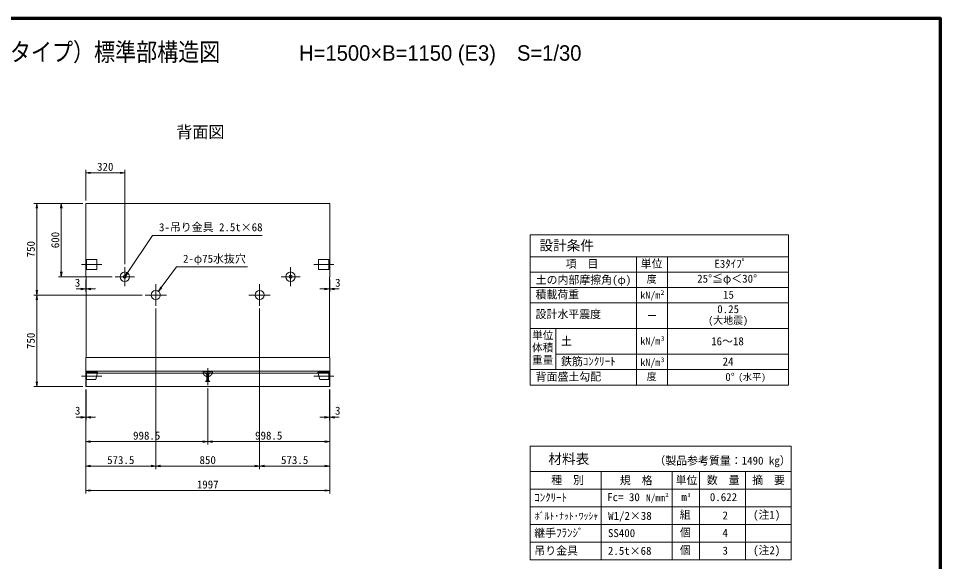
# Model space of a CAD drawing. Units: millimetres at full size, sheet at 1:30; some dimension numbers follow another scale. Extents: x 134809 to 146659, y -1498 to 6777.
# Drawn here: x 139111 to 146659, y 2332 to 6777 of the extents above; entities that cross this region are included whole.
import ezdxf
from ezdxf.enums import TextEntityAlignment as Align

# ---------------------------------------------------------------- set-up
doc = ezdxf.new("R2010")
doc.units = ezdxf.units.MM
doc.header["$LTSCALE"] = 30
doc.linetypes.add('CHAIN', pattern=[18.5, 12, -1.5, 3.5, -1.5])
doc.linetypes.add('DASHED', pattern=[7.5, 6, -1.5])
for name, color, linetype, lineweight in [('01図枠', 1, 'Continuous', 70), ('中心', 6, 'CHAIN', 9), ('外形線', 7, 'Continuous', 13), ('寸法', 2, 'Continuous', 9), ('細線', 4, 'Continuous', 9)]:
    doc.layers.add(name, color=color, linetype=linetype, lineweight=lineweight)
doc.layers.add('文字', color=7, linetype='Continuous')
doc.styles.add('ＭＳ ゴシック', font='')
doc.styles.add('ＭＳ Ｐゴシック', font='')
doc.styles.get('ＭＳ ゴシック').set_extended_font_data('MS Gothic')
doc.styles.get('ＭＳ Ｐゴシック').set_extended_font_data('MS PGothic')

# ---------------------------------------------------------------- blocks, each defined once
blk = doc.blocks.new('open_arrow')
at = {"color": 0, "linetype": 'Continuous', "lineweight": -2}
blk.add_lwpolyline([(7.5, 1.25), (0, 0), (7.5, -1.25)], dxfattribs=at)

msp = doc.modelspace()

# ---------------------------------------------------------------- linework, layer by layer
at = {"layer": '01図枠'}
msp.add_lwpolyline([(134808.55, -1383.36), (146658.55, -1383.36), (146658.55, 6776.64), (134808.55, 6776.64)], close=True, dxfattribs=at)
at = {"layer": '中心'}
for p, q in [((139792.92, 4763.2), (139627.92, 4763.2)), ((141527.92, 4763.2), (141692.92, 4763.2)), ((139981.92, 4741.7), (139981.92, 4584.7)), ((141338.92, 4741.7), (141338.92, 4584.7)), ((139903.42, 4663.2), (140060.42, 4663.2)), ((141417.42, 4663.2), (141260.42, 4663.2)), ((140235.42, 4425.7), (140235.42, 4600.7)), ((141085.42, 4425.7), (141085.42, 4600.7)), ((140147.92, 4513.2), (140322.92, 4513.2)), ((140997.92, 4513.2), (141172.92, 4513.2)), ((140660.42, 3914.08), (140660.42, 3775.08)), ((139792.92, 3847.98), (139627.92, 3847.98)), ((141527.92, 3847.98), (141692.92, 3847.98))]:
    msp.add_line(p, q, dxfattribs=at)
at = {"layer": '外形線'}
for p, q in [((139661.92, 5263.2), (141658.92, 5263.2)), ((139661.92, 4663.2), (139661.92, 5263.2)), ((141658.92, 4663.2), (141658.92, 5263.2)), ((139661.92, 4663.2), (139664.92, 4660.2)), ((139664.92, 4006.18), (139664.92, 4660.2)), ((141658.92, 4663.2), (141655.92, 4660.2)), ((141655.92, 4006.2), (141655.92, 4660.2)), ((139661.92, 4003.2), (139664.92, 4006.18)), ((139661.92, 4003.2), (139661.92, 3763.2)), ((141658.92, 4003.2), (141655.92, 4006.2)), ((141658.92, 4003.2), (141658.92, 3763.2)), ((139661.92, 3873.2), (141658.92, 3873.2)), ((139661.92, 3763.2), (141658.92, 3763.2))]:
    msp.add_line(p, q, dxfattribs=at)
for centre in [(140235.42, 4513.2), (141085.42, 4513.2)]:
    msp.add_circle(centre, 37.5, dxfattribs=at)
at = {"layer": '寸法'}
for p, q in [((139661.92, 5287.2), (139661.92, 5537.2)), ((139661.92, 5513.2), (139981.92, 5513.2)), ((139981.92, 4765.7), (139981.92, 5537.2)), ((139637.92, 5263.2), (139237.92, 5263.2)), ((139261.92, 4513.2), (139261.92, 5263.2)), ((139637.92, 5263.2), (139437.92, 5263.2)), ((139461.92, 5263.2), (139461.92, 4663.2)), ((139879.42, 4663.2), (139437.92, 4663.2)), ((139661.92, 4639.2), (139661.92, 4538.79)), ((139664.92, 4636.2), (139664.92, 4538.79)), ((141655.92, 4636.2), (141655.92, 4538.79)), ((141658.92, 4639.2), (141658.92, 4538.79)), ((139583.92, 4562.79), (139742.92, 4562.79)), ((141736.92, 4562.79), (141577.92, 4562.79)), ((140123.92, 4513.2), (139237.92, 4513.2)), ((140123.92, 4513.2), (139237.92, 4513.2)), ((139261.92, 3763.2), (139261.92, 4513.2)), ((140235.42, 4401.7), (140235.42, 3089.2)), ((140235.42, 4401.7), (140235.42, 3089.2)), ((141085.42, 4401.7), (141085.42, 3089.2)), ((141085.42, 4401.7), (141085.42, 3089.2)), ((139637.92, 3763.2), (139237.92, 3763.2)), ((139661.92, 3739.2), (139661.92, 2889.2)), ((139661.92, 3739.2), (139661.92, 3089.2)), ((139661.92, 3739.2), (139661.92, 3289.2)), ((139661.92, 3739.2), (139661.92, 3489.2)), ((139664.92, 3739.2), (139664.92, 3489.2)), ((140660.42, 3751.08), (140660.42, 3289.2)), ((140660.42, 3751.08), (140660.42, 3289.2)), ((141655.92, 3739.2), (141655.92, 3489.2)), ((141658.92, 3739.2), (141658.92, 2889.2)), ((141658.92, 3739.2), (141658.92, 3089.2)), ((141658.92, 3739.2), (141658.92, 3289.2)), ((141658.92, 3739.2), (141658.92, 3489.2)), ((139583.92, 3513.2), (139742.92, 3513.2)), ((141736.92, 3513.2), (141577.92, 3513.2)), ((139661.92, 3313.2), (140660.42, 3313.2)), ((140660.42, 3313.2), (141658.92, 3313.2)), ((139661.92, 3113.2), (140235.42, 3113.2)), ((140235.42, 3113.2), (141085.42, 3113.2)), ((141085.42, 3113.2), (141658.92, 3113.2)), ((139661.92, 2913.2), (141658.92, 2913.2))]:
    msp.add_line(p, q, dxfattribs=at)
at = {"layer": '寸法', "color": 3}
for p, q in [((143299.39, 3902.65), (143299.39, 5006.19)), ((143299.39, 5006.19), (145414.39, 5006.19)), ((145414.39, 3776.65), (145414.39, 5006.19)), ((143299.39, 3776.65), (143299.39, 4826.65)), ((143299.39, 4826.65), (145414.39, 4826.65)), ((144169.39, 3776.65), (144169.39, 4826.65)), ((144424.39, 3776.65), (144424.39, 4826.65)), ((143299.39, 4700.65), (145414.39, 4700.65)), ((143299.39, 4574.65), (145414.39, 4574.65)), ((143299.39, 4448.65), (145414.39, 4448.65)), ((143299.39, 4238.65), (145414.39, 4238.65)), ((143509.39, 3902.65), (143509.39, 4238.65)), ((143509.39, 4028.65), (145414.39, 4028.65)), ((143299.39, 3902.65), (145414.39, 3902.65)), ((143299.39, 3776.65), (145414.39, 3776.65)), ((143299.39, 2344.96), (143299.39, 3276.65)), ((143299.39, 3276.65), (145436.89, 3276.65)), ((145436.89, 2344.96), (145436.89, 3276.65)), ((143299.39, 3070.12), (145436.89, 3070.12)), ((143880.64, 2344.96), (143880.64, 3070.12)), ((144461.89, 2344.96), (144461.89, 3070.12)), ((144686.89, 2344.96), (144686.89, 3070.12)), ((144686.89, 2489.99), (144686.89, 3070.12)), ((145061.89, 2344.96), (145061.89, 3070.12)), ((143299.39, 2925.09), (145436.89, 2925.09)), ((143299.39, 2780.05), (145436.89, 2780.05)), ((143299.39, 2635.02), (145436.89, 2635.02)), ((143299.39, 2489.99), (145436.89, 2489.99)), ((143299.39, 2344.96), (145436.89, 2344.96))]:
    msp.add_line(p, q, dxfattribs=at)
at = {"layer": '寸法', "color": 3, "linetype": 'DASHED'}
for p, q in [((140621.92, 3884.08), (140698.92, 3884.08)), ((140647.92, 3873.08), (140672.92, 3873.08)), ((140647.92, 3864.74), (140647.92, 3873.08)), ((140672.92, 3864.74), (140647.92, 3864.74)), ((140653.42, 3864.74), (140653.42, 3812.74)), ((140667.42, 3864.74), (140667.42, 3812.74)), ((140672.92, 3873.08), (140672.92, 3864.74)), ((140642.92, 3805.08), (140653.42, 3812.74)), ((140677.92, 3805.08), (140642.92, 3805.08)), ((140653.42, 3812.74), (140667.42, 3812.74)), ((140667.42, 3812.74), (140677.92, 3805.08))]:
    msp.add_line(p, q, dxfattribs=at)
at = {"layer": '寸法'}
for points in [[(139981.92, 4663.2), (140003.61, 4695.61), (140207.76, 5000.56), (141105.17, 5000.56)], [(140257.63, 4543.42), (140280.72, 4574.84), (140404.26, 4742.92), (140987.49, 4742.92)]]:
    msp.add_lwpolyline(points, dxfattribs=at)
at = {"layer": '寸法', "color": 3}
for centre, radius in [((139981.92, 4663.2), 38.5), ((141338.92, 4663.2), 38.5), ((139981.92, 4663.2), 12.5), ((141338.92, 4663.2), 12.5)]:
    msp.add_circle(centre, radius, dxfattribs=at)
at = {"layer": '寸法', "color": 3, "linetype": 'DASHED'}
msp.add_arc((140660.42, 3884.08), 38.5, 180, 0, dxfattribs=at)
at = {"layer": '細線'}
for p, q in [((139667.92, 4723.2), (139667.92, 4803.2)), ((139752.92, 4803.2), (139667.92, 4803.2)), ((139752.92, 4723.2), (139752.92, 4803.2)), ((141567.92, 4723.2), (141567.92, 4803.2)), ((141567.92, 4803.2), (141652.92, 4803.2)), ((141652.92, 4723.2), (141652.92, 4803.2)), ((139752.92, 4723.2), (139667.92, 4723.2)), ((141567.92, 4723.2), (141652.92, 4723.2)), ((141658.9, 4003.2), (139661.92, 4003.2)), ((141658.92, 3890.82), (139661.92, 3890.82)), ((139664.92, 3763.2), (139664.92, 3873.2)), ((141655.92, 3763.2), (141655.92, 3873.2))]:
    msp.add_line(p, q, dxfattribs=at)
at = {"layer": '細線', "linetype": 'DASHED'}
for p, q in [((139667.92, 3822.98), (139667.92, 3882.98)), ((139667.92, 3882.98), (139758.92, 3882.98)), ((139743.92, 3822.98), (139758.92, 3882.98)), ((141576.92, 3822.98), (141561.92, 3882.98)), ((141652.92, 3882.98), (141561.92, 3882.98)), ((141652.92, 3822.98), (141652.92, 3882.98)), ((139667.92, 3822.98), (139743.92, 3822.98)), ((141652.92, 3822.98), (141576.92, 3822.98))]:
    msp.add_line(p, q, dxfattribs=at)

# ---------------------------------------------------------------- block references
at = {"layer": '寸法', "xscale": 5.2, "yscale": 5.2}
for p in [(139661.92, 5513.2), (139664.92, 4562.79), (141658.92, 4562.79), (139664.92, 3513.2), (141658.92, 3513.2), (139661.92, 3313.2), (140660.42, 3313.2), (139661.92, 3113.2), (140235.42, 3113.2), (141085.42, 3113.2), (139661.92, 2913.2)]:
    msp.add_blockref('open_arrow', p, dxfattribs=at)
for p, rotation in [((139981.92, 5513.2), 180), ((139261.92, 5263.2), 270), ((139461.92, 5263.2), 270), ((139461.92, 4663.2), 90), ((139981.92, 4663.2), 56.2), ((139261.92, 4513.2), 90), ((139661.92, 4562.79), 180), ((140257.63, 4543.42), 53.7), ((141655.92, 4562.79), 180), ((139261.92, 4513.2), 270), ((139261.92, 3763.2), 90), ((139661.92, 3513.2), 180), ((141655.92, 3513.2), 180), ((140660.42, 3313.2), 180), ((141658.92, 3313.2), 180), ((140235.42, 3113.2), 180), ((141085.42, 3113.2), 180), ((141658.92, 3113.2), 180), ((141658.92, 2913.2), 180)]:
    msp.add_blockref('open_arrow', p, dxfattribs=dict(at, rotation=rotation))

# ---------------------------------------------------------------- texts
at = {"layer": '寸法', "style": 'ＭＳ ゴシック'}
for s, p in [('320', (139821.92, 5562.7)), ('3', (139595.14, 4613.73)), ('3', (141725.69, 4613.73)), ('3', (139596.11, 3566.68)), ('3', (141724.73, 3566.68)), ('998.5', (140161.17, 3362.7)), ('998.5', (141159.67, 3362.7)), ('573.5', (139948.67, 3162.7)), ('850', (140660.42, 3162.7)), ('573.5', (141372.17, 3162.7)), ('1997', (140660.42, 2962.7))]:
    msp.add_text(s, height=65.51, dxfattribs=at).set_placement(p, align=Align.MIDDLE_CENTER)
for s, p in [('3-吊り金具 2.5t×68', (140261.76, 5015.56)), ('2-φ75水抜穴', (140458.26, 4757.92))]:
    msp.add_text(s, height=65.51, dxfattribs=at).set_placement(p, align=Align.BOTTOM_LEFT)
for s, p in [('600', (139412.42, 4963.2)), ('750', (139212.42, 4888.2)), ('750', (139212.42, 4138.2))]:
    msp.add_text(s, height=65.51, rotation=90, dxfattribs=at).set_placement(p, align=Align.MIDDLE_CENTER)
at = {"layer": '寸法', "color": 3, "style": 'ＭＳ ゴシック'}
for s, height, p in [('設計条件', 81.89, (143375.12, 4853.09)), ('項\u3000目', 65.51, (143589.93, 4716.58)), ('単位', 65.51, (144204.34, 4716.58)), ('E3ﾀｲﾌﾟ', 65.51, (144807.39, 4716.58)), ('土の内部摩擦角(φ)', 65.51, (143344.63, 4584.68)), ('度', 59.81, (144253.23, 4595.89)), ('25°', 65.51, (144666.66, 4594.79)), ('≦φ＜30°', 65.51, (144788.6, 4594.79)), ('積載荷重', 65.51, (143343.2, 4464.68)), ('kN/m', 59.81, (144201.53, 4464.07)), ('2', 39.16, (144367.39, 4501.93)), ('15', 65.51, (144878.25, 4463.2)), ('設計水平震度', 65.51, (143343.85, 4303.94)), ('0.25', 65.51, (144830.89, 4345.16)), ('ー', 59.81, (144255.47, 4296.42)), ('(大地震)', 59.81, (144756.81, 4258.14)), ('土', 65.51, (143552.15, 4083.03)), ('kN/m', 59.81, (144201.85, 4089.03)), ('3', 39.16, (144367.71, 4126.88)), ('16～18', 65.51, (144780.83, 4082.54)), ('鉄筋ｺﾝｸﾘｰﾄ', 65.51, (143552.15, 3917.59)), ('3', 39.16, (144367.71, 3951.75)), ('24', 65.51, (144874.75, 3916.49)), ('kN/m', 59.81, (144201.85, 3913.89)), ('背面盛土勾配', 65.51, (143344.39, 3792.58)), ('度', 59.81, (144253.23, 3797.89)), ('0°', 65.51, (144896.82, 3790.34)), ('(水平)', 54.12, (145003.56, 3798.98)), ('材料表', 81.89, (143448.54, 3106.21)), ('種\u3000別', 65.51, (143472.1, 2946.58)), ('規\u3000格', 65.51, (144033.21, 2943.48)), ('単位', 65.51, (144490.12, 2945.88)), ('数\u3000量', 65.51, (144745.42, 2946.43)), ('摘\u3000要', 65.51, (145116.65, 2946.14)), ('ｺﾝｸﾘｰﾄ', 65.51, (143333.63, 2803.34)), ('Fc= 30', 65.51, (143929.71, 2806.54)), ('N/mm', 56.96, (144247.52, 2808.18)), ('2', 32.75, (144406.19, 2851.1)), ('m', 65.51, (144537.33, 2807.41)), ('3', 32.75, (144586.36, 2849.94)), ('ﾎﾞﾙﾄ･ﾅｯﾄ･ﾜｯｼｬ', 56.96, (143338, 2658.49)), ('W1/2×38', 65.51, (143937.78, 2653.61)), ('組', 65.51, (144523.9, 2662.37)), ('(注1)', 65.51, (145123.9, 2662.37)), ('継手ﾌﾗﾝｼﾞ', 65.51, (143333.46, 2513.55)), ('SS400', 65.51, (143936.12, 2512.52)), ('個', 65.51, (144524.9, 2517.34)), ('吊り金具', 65.51, (143333.46, 2368.52)), ('2.5t×68', 65.51, (143936.12, 2367.49)), ('個', 65.51, (144524.9, 2372.31)), ('(注2)', 65.51, (145123.9, 2372.31))]:
    msp.add_text(s, height=height, dxfattribs=at).set_placement(p, align=Align.BOTTOM_LEFT)
for s, p in [('単位', (143315.24, 4215.51)), ('体積', (143315.24, 4114.5)), ('重量', (143315.24, 4013.5))]:
    msp.add_text(s, height=63.93, dxfattribs=at).set_placement(p, align=Align.TOP_LEFT)
for s, p in [('（製品参考質量：1490 kg）', (145432.35, 3105.38)), ('0.622', (144993.27, 2806.9)), ('2', (144918.43, 2657.11)), ('4', (144918.23, 2513.85)), ('3', (144918.23, 2368.82))]:
    msp.add_text(s, height=65.51, dxfattribs=at).set_placement(p, align=Align.BOTTOM_RIGHT)
at = {"layer": '文字', "style": 'ＭＳ Ｐゴシック', "width": 0.85}
msp.add_text(' KLウォール3型（Eタイプ）標準部構造図\u3000\u3000\u3000\u3000\u3000\u3000\u3000\u3000\u3000\u3000\u3000\u3000\u3000\u3000 \u3000\u3000\u3000\u3000', height=148.5, dxfattribs=at).set_placement((140733.55, 6383.47), align=Align.BOTTOM_CENTER)
at = {"layer": '文字', "style": 'ＭＳ Ｐゴシック'}
msp.add_text('H=1500×B=1150 (E3)\u3000S=1/30', height=126.2, dxfattribs=at).set_placement((141408.51, 6392.97), align=Align.BOTTOM_LEFT)
msp.add_text(' 背面図 ', height=96.5, dxfattribs=at).set_placement((140600.44, 5769.94), align=Align.BOTTOM_CENTER)

doc.saveas('drawing.dxf')
